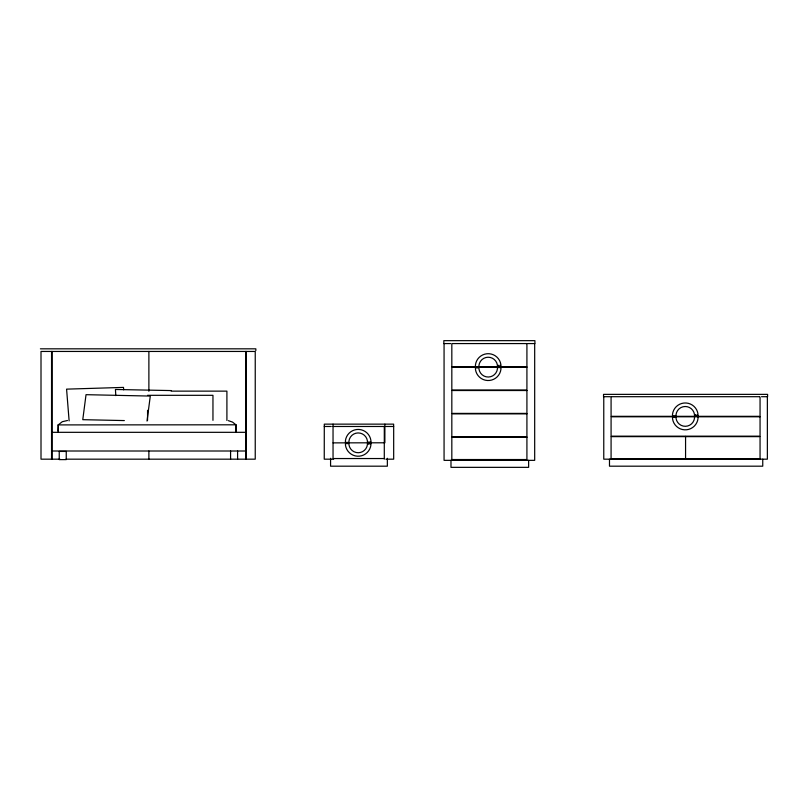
<?xml version="1.0" encoding="UTF-8"?>
<svg xmlns="http://www.w3.org/2000/svg" width="808" height="808" viewBox="0 0 808 808"><rect width="100%" height="100%" fill="white"/><g stroke="black" fill="none" stroke-linecap="round" stroke-linejoin="round"><path stroke-width="1.21" d="M370.044 444.41L370.044 443.249M57.954 430.967L58.206 424.907L235.916 424.806L235.784 432.088M147.026 421.069L150.288 396.071L86.032 394.678L82.77 419.675L124.351 420.574M58.186 424.917L62.297 421.715L67.478 420.493M235.916 424.806L232.563 422.109L228.381 420.665M450.733 343.572L443.834 343.572L443.834 340.653L534.916 340.653L534.916 343.572L528.008 343.572M452.5 343.572L525.988 343.572M526.25 343.572L527.159 343.572M40.4 348.824L255.843 348.824L255.843 350.581M171.165 391.133L226.907 391.133L226.907 420.473M147.561 395.314L212.958 395.314L212.958 420.332M610.272 396.698L603.536 396.698L603.536 394.365L767.6 394.365L767.6 396.698L761.53 396.698M611.686 396.698L759.449 396.698M324.25 426.483L331.24 426.483M333.037 426.483L384.891 426.483M385.567 426.483L393.678 426.483L393.678 459.176L385.931 459.176M52.136 432.32L245.642 432.32M685.335 436.633L611.08 436.633L611.08 458.944L685.335 458.944M685.8 436.633L760.055 436.633L760.055 458.944L685.8 458.944M333.048 442.875L384.871 442.784L384.891 424.139M52.136 451.005L245.642 451.005M384.295 458.54L333.633 458.54L333.633 459.126M59.913 459.176L41.006 459.176L41.006 351.45L255.237 351.45L255.237 459.176L65.963 459.176M332.31 459.176L324.25 459.176L324.291 424.139L393.637 424.139L393.637 426.483M451.824 459.53L526.341 459.53L526.341 460.106M171.175 390.577L115.433 389.476L115.807 395.617M235.865 424.907L236.158 432.421M123.695 389.84L123.503 387.396L66.579 389.143L69.124 420.897M698.001 416.817L698.031 418.433A12.847 12.847 0 0 1 672.559 418.897L672.529 417.15L676.033 417.15L676.054 418.372A9.312 9.312 0 0 0 694.516 418.039L694.496 416.817M767.368 396.698L767.368 459.176L603.768 459.176L603.768 396.698M762.752 459.176L762.752 466.186L609.485 466.186L609.485 459.176M760.055 396.94L760.055 416.322L611.08 416.322L611.08 396.94M697.122 414.484L697.122 415.655M695.375 414.484L695.375 415.655M685.568 436.401L685.568 459.176M534.684 343.572L534.684 460.348L444.067 460.348L444.067 343.572M528.634 460.348L528.634 467.347L450.985 467.347L450.985 460.348M526.917 343.804L526.917 366.691L451.824 366.691L451.824 343.804M500.051 365.216L500.051 366.377M498.294 365.216L498.294 366.377M387.355 458.298L387.355 466.186L330.573 466.186L330.573 458.298M384.295 426.523L384.295 459.126M368.286 443.249L368.286 444.41M333.037 424.139L333.048 459.126M246.218 351.45L246.218 459.176M245.642 351.45L245.642 459.176M237.592 451.005L237.592 459.176M230.583 451.005L230.583 459.176M148.884 351.45L148.884 391.264M148.884 451.005L148.884 459.176M147.561 410.323L147.561 420.332M58.287 424.907L58.287 432.088M52.136 351.45L52.136 459.176M51.55 351.45L51.55 459.176M500.93 366.377L497.425 366.377L497.405 365.166A9.312 9.312 0 0 0 478.942 365.499L478.962 366.711L475.457 366.711L475.427 365.095A12.847 12.847 0 0 1 500.899 364.64L500.93 366.377M526.917 367.155L451.824 367.155L451.824 390.042L526.917 390.042L526.917 367.155M500.93 367.549L497.425 367.549L497.445 368.761A9.312 9.312 0 0 1 478.982 369.094L478.962 367.882L475.457 367.882L475.488 369.62A12.847 12.847 0 0 0 500.95 369.155L500.93 367.549M526.917 390.517L451.824 390.517L451.824 413.403L526.917 413.403L526.917 390.517M526.917 413.868L451.824 413.868L451.824 436.754L526.917 436.754L526.917 413.868M698.001 415.655L694.496 415.655L694.476 414.443A9.312 9.312 0 0 0 676.013 414.767L676.033 415.989L672.529 415.989L672.498 414.373A12.847 12.847 0 0 1 697.971 413.918L698.001 415.655M760.055 416.787L611.08 416.787L611.08 436.169L760.055 436.169L760.055 416.787M526.917 437.219L451.824 437.219L451.824 460.106L526.917 460.106L526.917 437.219M370.923 442.077L367.418 442.077L367.398 440.865A9.312 9.312 0 0 0 348.935 441.198L348.955 442.41L345.45 442.41L345.42 440.794A12.847 12.847 0 0 1 370.882 440.34L370.923 442.077M370.923 443.249L367.418 443.249L367.438 444.461A9.312 9.312 0 0 1 348.975 444.794L348.955 443.582L345.45 443.582L345.481 445.319A12.847 12.847 0 0 0 370.943 444.854L370.923 443.249M66.246 451.44L59.236 451.44L59.236 459.611L66.246 459.611L66.246 451.44"/></g></svg>
